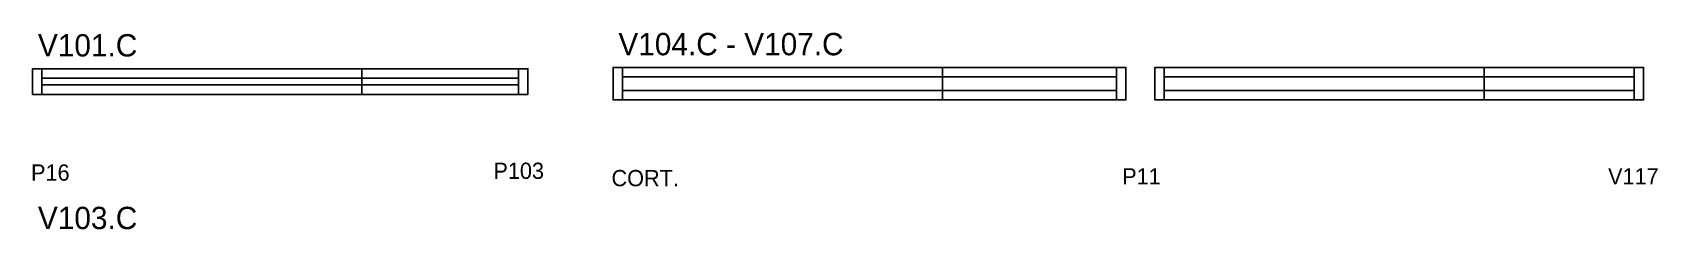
# Model space of a CAD drawing. Header units: metres. Extents: x 1674 to 2878, y 17607 to 17753.
import ezdxf

# ---------------------------------------------------------------- set-up
doc = ezdxf.new("R2010")
doc.units = ezdxf.units.M
for name, color, linetype in [('5', 7, 'Continuous'), ('NOMENCLATURA', 7, 'Continuous'), ('Painéis', 7, 'Continuous'), ('SARR_2.2x7', 7, 'Continuous')]:
    doc.layers.add(name, color=color, linetype=linetype)

msp = doc.modelspace()

# ---------------------------------------------------------------- linework, layer by layer
at = {"layer": 'Painéis', "color": 7, "lineweight": 25}
for points in [[(1918.2, 17707.1), (1674.2, 17707.1), (1674.2, 17726.1), (1918.2, 17726.1)], [(1918.2, 17726.1), (2041.2, 17726.1), (2041.2, 17707.1), (1918.2, 17707.1)], [(2348.2, 17703), (2104.2, 17703), (2104.2, 17727), (2348.2, 17727)], [(2348.2, 17727), (2484.2, 17727), (2484.2, 17703), (2348.2, 17703)], [(2749.6, 17703), (2505.6, 17703), (2505.6, 17727), (2749.6, 17727)], [(2749.6, 17727), (2867.6, 17727), (2867.6, 17703), (2749.6, 17703)]]:
    msp.add_lwpolyline(points, close=True, dxfattribs=at)
at = {"layer": 'SARR_2.2x7', "color": 7, "lineweight": 25}
for p, q in [((1681.2, 17726.1), (1681.2, 17707.1)), ((2034.2, 17726.1), (2034.2, 17707.1)), ((2111.2, 17727), (2111.2, 17703)), ((2348.2, 17720), (2111.2, 17720)), ((2477.2, 17720), (2348.2, 17720)), ((2477.2, 17727), (2477.2, 17703)), ((2512.6, 17727), (2512.6, 17703)), ((2749.6, 17720), (2512.6, 17720)), ((2860.6, 17720), (2749.6, 17720)), ((2860.6, 17727), (2860.6, 17703)), ((1918.2, 17719.1), (1681.2, 17719.1)), ((1681.2, 17714.1), (1918.2, 17714.1)), ((2034.2, 17719.1), (1918.2, 17719.1)), ((1918.2, 17714.1), (2034.2, 17714.1)), ((2111.2, 17710), (2348.2, 17710)), ((2348.2, 17710), (2477.2, 17710)), ((2512.6, 17710), (2749.6, 17710)), ((2749.6, 17710), (2860.6, 17710))]:
    msp.add_line(p, q, dxfattribs=at)

# ---------------------------------------------------------------- texts
at = {"layer": '5', "color": 7, "lineweight": 25}
for s, p in [('P16', (1673.1, 17643.4)), ('P103', (2015.6, 17644.7)), ('CORT.', (2103.1, 17639.3)), ('P11', (2481.4, 17640.6)), ('V117', (2841.3, 17640.6))]:
    msp.add_text(s, height=12, dxfattribs=at).set_placement(p)
at = {"layer": 'NOMENCLATURA', "color": 7, "lineweight": 25}
for s, p in [('V101.C', (1678.2, 17735.1)), ('V104.C - V107.C', (2108.2, 17736)), ('V103.C', (1678.2, 17607.6))]:
    msp.add_text(s, height=16.5, dxfattribs=at).set_placement(p)

doc.saveas('drawing.dxf')
